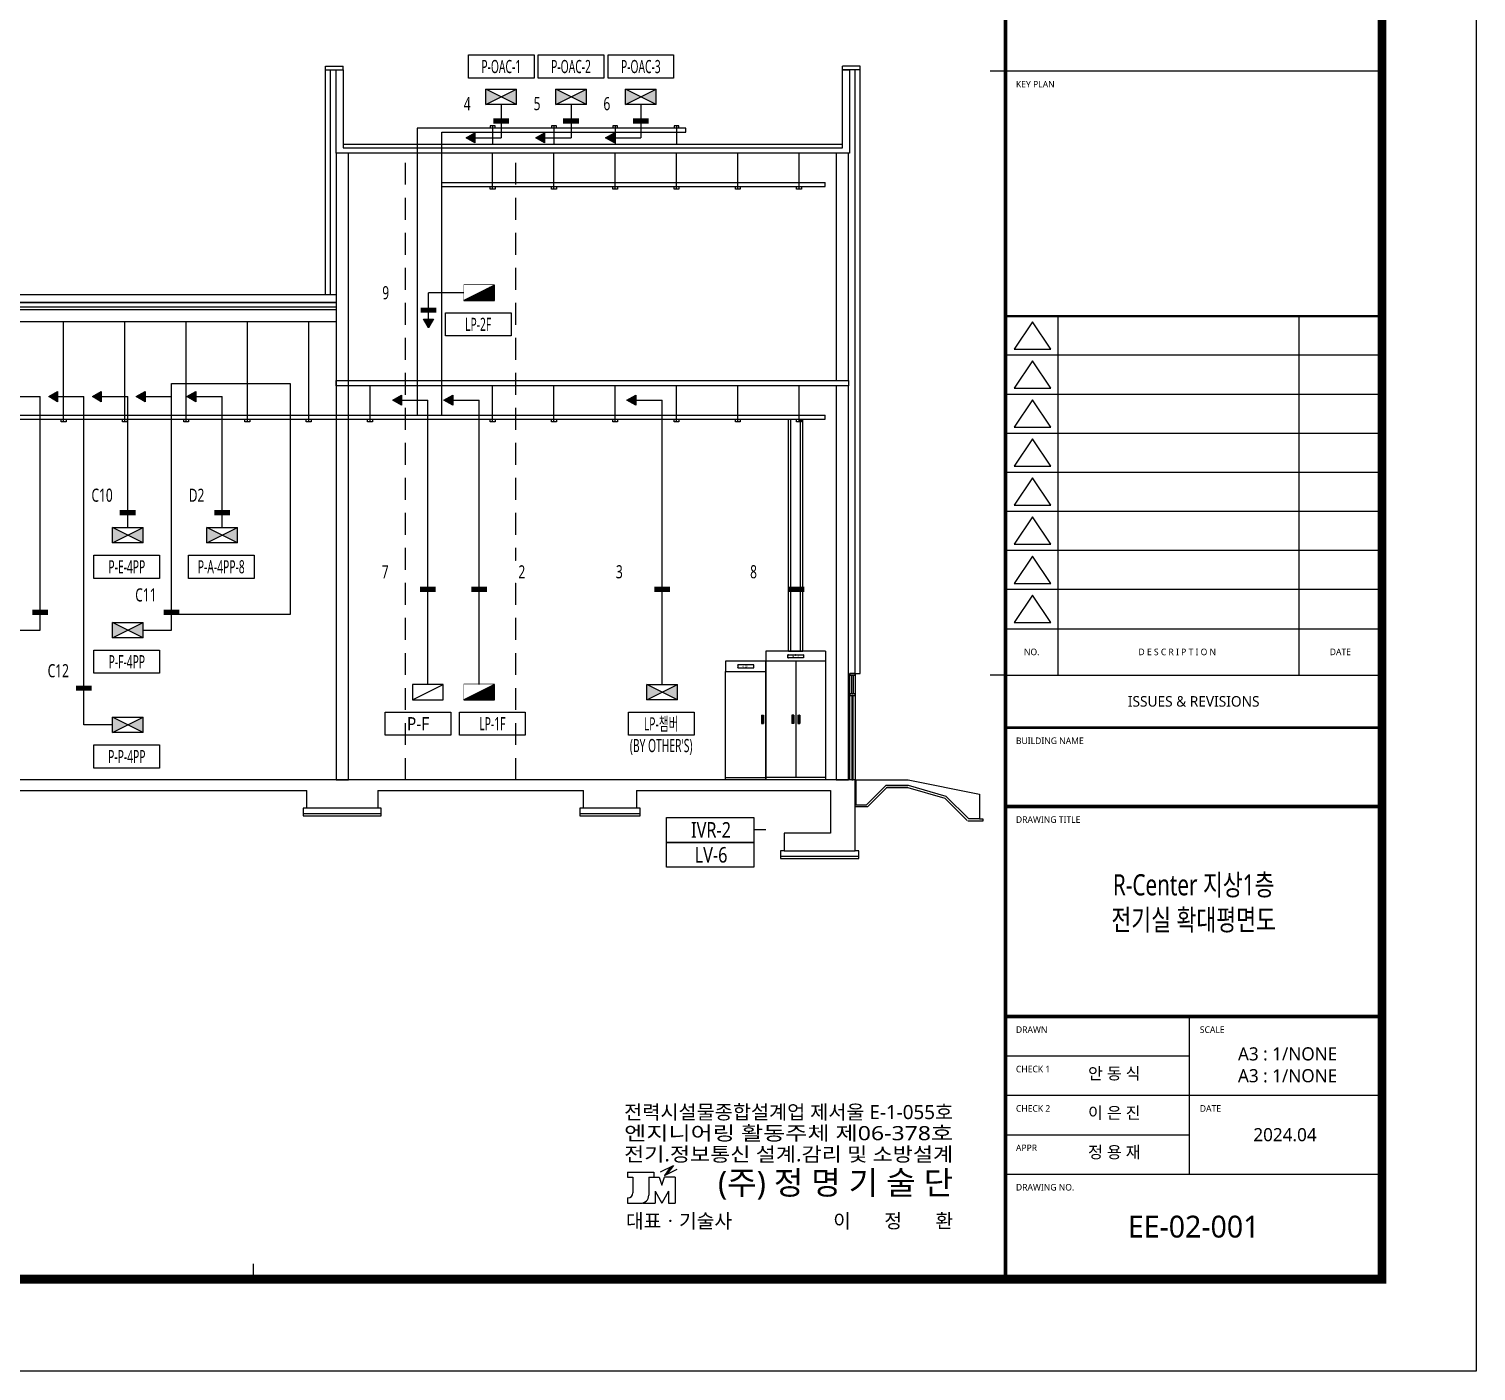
# Model space of a CAD drawing. Header units: millimetres. Extents: x 0 to 84100, y 0 to 59400.
# Drawn here: x 51047 to 84100, y 0 to 30663 of the extents above; entities that cross this region are included whole.
import ezdxf
from ezdxf.enums import TextEntityAlignment as Align

# ---------------------------------------------------------------- set-up
doc = ezdxf.new("R2010")
doc.units = ezdxf.units.MM
doc.header["$LTSCALE"] = 1000
doc.linetypes.add('CEN', pattern=[62, 60, -1, 0, -1])
doc.linetypes.add('점선1', pattern=[2, 1.25, -0.75])
for name, color, linetype in [('arch', 8, 'Continuous'), ('S', 4, 'Continuous'), ('SYM', 3, 'Continuous'), ('TEXT', 3, 'Continuous'), ('TR', 3, 'Continuous'), ('TRAY', 3, 'Continuous'), ('XR-SHEET(통신)$0$WD-E$0$WD', 6, 'Continuous'), ('XR-SHEET-SHT', 5, 'Continuous'), ('XR-SHEET-TEXT', 3, 'Continuous'), ('XREF', 7, 'CEN')]:
    doc.layers.add(name, color=color, linetype=linetype)
doc.layers.add('XR-SHEET-TEMP', color=171, linetype='Continuous', plot=False)
doc.styles.add('2$0$GHS', font='malgun.ttf')
doc.styles.add('GHS', font='malgun.ttf')
doc.styles.add('XR-SHEET$0$XREF-Form$0$맑은고딕', font='malgun.ttf')
doc.styles.add('XR-SHEET(통신)$0$WD-E$0$GHS', font='malgun.ttf')
doc.styles.add('맑은고딕', font='malgun.ttf')
doc.styles.add('맑은고딕B', font='malgunbd.ttf')

# ---------------------------------------------------------------- blocks, each defined once
blk = doc.blocks.new('A$C73120EFD')
at = {"layer": 'XR-SHEET(통신)$0$WD-E$0$WD', "color": 4}
for p, q in [((-27546, 7102), (-27546, 6933)), ((-27546, 7102), (-26702, 7102)), ((-27546, 6933), (-27377, 6933)), ((-27377, 6933), (-27377, 6434)), ((-26871, 6933), (-26871, 6358)), ((-26871, 6933), (-26534, 6933)), ((-26702, 7102), (-26702, 6933)), ((-26534, 6933), (-26449, 6680)), ((-26494, 7105), (-26082, 7309)), ((-26449, 6680), (-26365, 6933)), ((-26165, 7268), (-26370, 6991)), ((-26370, 6991), (-25958, 7194)), ((-26370, 6991), (-26257, 7073)), ((-26027, 6933), (-26365, 6933)), ((-26349, 7019), (-26236, 7101)), ((-26328, 7047), (-26215, 7129)), ((-26314, 7018), (-26278, 7045)), ((-26308, 7075), (-26194, 7157)), ((-26082, 7309), (-26288, 7031)), ((-26287, 7103), (-26173, 7186)), ((-26266, 7131), (-26153, 7214)), ((-26245, 7160), (-26132, 7242)), ((-26224, 7188), (-26111, 7270)), ((-26203, 7216), (-26090, 7298)), ((-26183, 7244), (-26117, 7292)), ((-26027, 6933), (-26027, 6105)), ((-26660, 6490), (-26449, 6105)), ((-26660, 6490), (-26660, 6105)), ((-26238, 6490), (-26449, 6105)), ((-26238, 6490), (-26238, 6105)), ((-27546, 6273), (-27546, 6105)), ((-27546, 6273), (-27538, 6273)), ((-27546, 6105), (-27124, 6105)), ((-27052, 6115), (-27052, 6105)), ((-27052, 6105), (-26660, 6105)), ((-26238, 6105), (-26027, 6105))]:
    blk.add_line(p, q, dxfattribs=at)
for centre, radius in [((-27538, 6434), 160), ((-27124, 6358), 253)]:
    blk.add_arc(centre, radius, 270, 0, dxfattribs=at)
at = {"layer": 'XR-SHEET(통신)$0$WD-E$0$WD', "color": 4, "style": 'XR-SHEET(통신)$0$WD-E$0$GHS'}
for s, width, p, p2 in [('전력시설물종합설계업 제서울 E-1-055호', 0.877197, (-27655, 8791), (-17155, 8791)), ('엔지니어링 활동주체 제06-378호', 1.078185, (-27655, 8118), (-17155, 8118)), ('전기.정보통신 설계.감리 및 소방설계', 0.962199, (-27655, 7445), (-17155, 7445))]:
    blk.add_text(s, height=450, dxfattribs=dict(at, width=width)).set_placement(p, p2, align=Align.FIT)
for s, height, p in [('(주) 정 명 기 술 단', 750, (-17155, 6387)), ('이       정       환', 450, (-17155, 5315))]:
    blk.add_text(s, height=height, dxfattribs=at).set_placement(p, align=Align.RIGHT)
blk.add_text('대표ㆍ기술사 ', height=450, dxfattribs=at).set_placement((-27597, 5315))
blk = doc.blocks.new('XR-SHEET$0$XREF-Form$0$xr-form$0$TITLE')
at = {"layer": 'XR-SHEET-TEXT', "color": 4, "style": '맑은고딕B'}
for tag, height, p in [('TITLE1', 6, (776, 116.69)), ('TITLE4', 6, (776, 111.7)), ('TITLE2', 6, (776, 107.09)), ('TITLE5', 6, (776, 102.09)), ('TITLE3', 6, (776, 97.38)), ('A0.00', 7, (775.56, 32.33))]:
    blk.add_attdef(tag, text='', height=height, dxfattribs=at).set_placement(p, align=Align.MIDDLE_CENTER)
at = {"layer": 'XR-SHEET-TEXT', "color": 3, "style": 'XR-SHEET$0$XREF-Form$0$맑은고딕'}
for tag, p in [('NAME-1', (752.37, 76.33)), ('NAME-2', (752.37, 67.33)), ('NAME-3', (752.37, 58.33)), ('NAME-4', (752.37, 49.33))]:
    blk.add_attdef(tag, text='', height=2.7, dxfattribs=at).set_placement(p, align=Align.MIDDLE_LEFT)
for tag, p in [('SCALE-A1', (796.39, 73.17)), ('SCALE-A3', (796.39, 68.31)), ('DATE', (797.36, 53.01))]:
    blk.add_attdef(tag, text='', height=3, dxfattribs=at).set_placement(p, align=Align.MIDDLE)
blk = doc.blocks.new('XR-FORM-EE', base_point=(461, 408))
at = {"layer": 'XR-SHEET-SHT', "color": 5}
for p, q in [((163900, 59400), (146700, 59400)), ((163900, 48198), (146700, 48198)), ((149100, 48198), (149100, 31800)), ((160100, 48198), (160100, 31800)), ((163900, 46413), (146700, 46413)), ((163900, 44628), (146700, 44628)), ((163900, 42844), (146700, 42844)), ((163900, 41059), (146700, 41059)), ((163900, 39274), (146700, 39274)), ((163900, 37489), (146700, 37489)), ((163900, 35705), (146700, 35705)), ((146700, 33920), (163900, 33920)), ((146700, 31800), (163900, 31800)), ((146700, 25800), (163900, 25800)), ((155100, 16200), (155100, 9000)), ((146700, 14400), (155100, 14400)), ((146700, 12600), (163900, 12600)), ((146700, 10800), (155100, 10800)), ((146700, 9000), (163900, 9000))]:
    blk.add_line(p, q, dxfattribs=at)
blk.add_lwpolyline([(0, 118800), (168200, 118800), (168200, 0), (0, 0)], close=True, dxfattribs=at)
at = {"layer": 'XR-SHEET-SHT', "color": 5, "const_width": 400}
blk.add_lwpolyline([(9300, 114600), (163900, 114600), (163900, 4200), (9300, 4200)], close=True, dxfattribs=at)
at = {"layer": 'XR-SHEET-SHT', "color": 5}
for points, const_width in [([(146700, 114600), (146700, 4200)], 160), ([(146700, 48198), (163900, 48198)], 114), ([(146700, 29400), (163900, 29400)], 114), ([(146700, 25800), (163900, 25800)], 160), ([(146700, 25800), (163900, 25800)], 140), ([(146700, 16200), (163900, 16200)], 160)]:
    blk.add_lwpolyline(points, dxfattribs=dict(at, const_width=const_width))
at = {"layer": 'XR-SHEET-SHT', "color": 5, "flags": 128}
for points in [[(147937, 47949), (147097, 46700), (148777, 46700)], [(147937, 46165), (147097, 44915), (148777, 44915)], [(147937, 44380), (147097, 43131), (148777, 43131)], [(147937, 42595), (147097, 41346), (148777, 41346)], [(147937, 40810), (147097, 39561), (148777, 39561)], [(147937, 39026), (147097, 37776), (148777, 37776)], [(147937, 37241), (147097, 35992), (148777, 35992)], [(147937, 35456), (147097, 34207), (148777, 34207)]]:
    blk.add_lwpolyline(points, close=True, dxfattribs=at)
at = {"layer": 'XR-SHEET-TEMP'}
for p, q in [((146700, 59400), (146000, 59400)), ((146700, 31800), (146000, 31800)), ((112350, 4200), (112350, 4900))]:
    blk.add_line(p, q, dxfattribs=at)
at = {"layer": 'S', "xscale": 1.431220871780062, "yscale": 1.431220896772468, "zscale": 1.431220886775505}
blk.add_blockref('A$C73120EFD', (168863, -1070), dxfattribs=at)
at = {"layer": 'XR-SHEET-TEXT', "color": 3}
ref = blk.add_blockref('XR-SHEET$0$XREF-Form$0$xr-form$0$TITLE', (0, -297), dxfattribs=dict(at, xscale=200, yscale=200, zscale=200))
ref.add_attrib('NAME-2', '안 동 식', dxfattribs={"color": 3, "height": 540, "style": '맑은고딕'}).set_placement((150474, 13169), align=Align.BOTTOM_LEFT)
ref.add_attrib('NAME-3', '이 은 진', dxfattribs={"color": 3, "height": 540, "style": '맑은고딕'}).set_placement((150474, 11369), align=Align.BOTTOM_LEFT)
ref.add_attrib('NAME-4', '정 용 재', dxfattribs={"color": 3, "height": 540, "style": '맑은고딕'}).set_placement((150474, 9569), align=Align.BOTTOM_LEFT)
ref.add_attrib('DATE', '2024.04', dxfattribs={"color": 3, "height": 600, "style": '맑은고딕'}).set_placement((159471, 10800), align=Align.MIDDLE)
at = {"layer": 'XR-SHEET-SHT', "color": 7, "style": 'XR-SHEET$0$XREF-Form$0$맑은고딕'}
for s, p in [('KEY PLAN', (147180, 58800)), ('BUILDING NAME', (147180, 28800)), ('DRAWING TITLE', (147180, 25200)), ('DRAWN', (147180, 15600)), ('SCALE', (155580, 15600)), ('CHECK 1', (147180, 13800)), ('CHECK 2', (147180, 12000)), ('DATE', (155580, 12000)), ('APPR', (147180, 10200)), ('DRAWING NO.', (147180, 8400))]:
    blk.add_text(s, height=300, dxfattribs=at).set_placement(p, align=Align.MIDDLE_LEFT)
for s, height, p in [('NO.', 300, (147900, 32860)), ('D E S C R I P T I O N ', 300, (154600, 32860)), ('DATE', 300, (162000, 32860)), ('ISSUES & REVISIONS', 480, (155300, 30600))]:
    blk.add_text(s, height=height, dxfattribs=at).set_placement(p, align=Align.MIDDLE_CENTER)
blk = doc.blocks.new('D1')
at = {"layer": 'SYM'}
for p, q in [((8, 0), (0, 0)), ((0, 0), (0, -4)), ((8, -4), (8, 0)), ((0, -4), (8, -4))]:
    blk.add_line(p, q, dxfattribs=at)
blk.add_wipeout([(0, 0), (8, 0), (8, -4), (0, -4)]).dxf.layer = 'SYM'
h = blk.add_hatch(dxfattribs=at)
h.set_pattern_fill('ANSI31', color=256, scale=2, style=0)
h.set_pattern_definition([(45, (0, 0), (-0.176777, 0.176777), [])])
h.paths.add_polyline_path([(0, -4), (8, 0), (8, -4)])
blk.add_line((8, 0), (0, -4), dxfattribs=at)
blk = doc.blocks.new('A5')
at = {"layer": 'SYM'}
blk.add_lwpolyline([(0, 0), (0.83, 1.44), (-0.83, 1.44)], close=True, dxfattribs=at)
at = {"color": 6}
blk.add_wipeout([(-0.83, 1.44), (0.83, 1.44), (0, 0)], dxfattribs=at).dxf.layer = 'SYM'
at = {"layer": 'SYM'}
h = blk.add_hatch(color=6, dxfattribs=at)
h.dxf.hatch_style = 1
h.paths.add_polyline_path([(-0.83, 1.44), (0, 0), (0.83, 1.44)])
blk = doc.blocks.new('A$C6D190B6E')
at = {"layer": 'SYM'}
h = blk.add_hatch(color=6, dxfattribs=at)
h.paths.add_polyline_path([(0, 0), (3, -1.5), (3, 1.5)])
h.paths.add_polyline_path([(0, 0), (-3, 1.5), (-3, -1.5)])
for p, q in [((-3, 1.5), (3, 1.5)), ((3, -1.5), (-3, 1.5)), ((-3, -1.5), (-3, 1.5)), ((-3, -1.5), (3, 1.5)), ((3, -1.5), (3, 1.5)), ((3, -1.5), (-3, -1.5))]:
    blk.add_line(p, q, dxfattribs=at)
blk = doc.blocks.new('d1-1')
blk.add_wipeout([(0, 0), (8, 0), (8, -4), (0, -4)]).dxf.layer = 'SYM'
at = {"layer": 'SYM'}
for p, q in [((8, 0), (0, -4)), ((8, 0), (0, 0)), ((0, 0), (0, -4)), ((8, -4), (8, 0)), ((0, -4), (8, -4))]:
    blk.add_line(p, q, dxfattribs=at)
blk = doc.blocks.new('8')
at = {"color": 6}
for p, q in [((2198370, 212514), (2198370, 212714)), ((2198370, 212714), (2199170, 212714)), ((2198370, 212714), (2198370, 212514)), ((2199170, 212714), (2199170, 212514)), ((2199170, 212514), (2198370, 212514)), ((2199170, 212514), (2198370, 212514)), ((2198370, 212514), (2198370, 210364)), ((2198370, 210364), (2198370, 212514)), ((2199170, 210364), (2199170, 212514)), ((2198417, 211649), (2198417, 211479)), ((2198417, 211649), (2198418, 211647)), ((2198457, 211649), (2198417, 211649)), ((2198418, 211647), (2198418, 211480)), ((2198455, 211647), (2198418, 211647)), ((2198427, 211627), (2198427, 211480)), ((2198447, 211626), (2198447, 211480)), ((2198457, 211649), (2198455, 211647)), ((2198455, 211647), (2198455, 211480)), ((2198457, 211649), (2198457, 211479)), ((2198418, 211480), (2198417, 211479)), ((2198457, 211479), (2198417, 211479)), ((2198455, 211480), (2198418, 211480)), ((2198447, 211521), (2198427, 211521)), ((2198447, 211520), (2198427, 211520)), ((2198430, 211497), (2198432, 211487)), ((2198444, 211497), (2198430, 211497)), ((2198442, 211487), (2198432, 211487)), ((2198439, 211515), (2198435, 211515)), ((2198435, 211515), (2198435, 211505)), ((2198439, 211505), (2198435, 211505)), ((2198439, 211515), (2198439, 211505)), ((2198444, 211497), (2198442, 211487)), ((2198455, 211480), (2198457, 211479)), ((2199170, 210414), (2198370, 210414)), ((2198370, 210364), (2199170, 210364))]:
    blk.add_line(p, q, dxfattribs=at)
at = {"color": 6, "linetype": 'Continuous'}
for p, q in [((2198613, 212645), (2198928, 212645)), ((2198613, 212582), (2198613, 212645)), ((2198928, 212582), (2198613, 212582)), ((2198618, 212641), (2198623, 212641)), ((2198623, 212636), (2198618, 212636)), ((2198623, 212591), (2198618, 212591)), ((2198618, 212586), (2198623, 212586)), ((2198624, 212645), (2198924, 212645)), ((2198773, 212641), (2198768, 212641)), ((2198768, 212636), (2198773, 212636)), ((2198768, 212591), (2198773, 212591)), ((2198773, 212586), (2198768, 212586)), ((2198923, 212641), (2198918, 212641)), ((2198918, 212636), (2198923, 212636)), ((2198918, 212591), (2198923, 212591)), ((2198923, 212586), (2198918, 212586)), ((2198928, 212645), (2198928, 212582))]:
    blk.add_line(p, q, dxfattribs=at)
at = {"color": 6}
blk.add_circle((2198437, 211510), 7, dxfattribs=at)
at = {"color": 6, "linetype": 'Continuous'}
for centre, start, end in [((2198618, 212639), 90, 270), ((2198618, 212589), 90, 270), ((2198623, 212639), 270, 90), ((2198623, 212589), 270, 90), ((2198768, 212639), 90, 270), ((2198768, 212589), 90, 270), ((2198773, 212639), 270, 90), ((2198773, 212589), 270, 90), ((2198918, 212639), 90, 270), ((2198918, 212589), 90, 270), ((2198923, 212639), 270, 90), ((2198923, 212589), 270, 90)]:
    blk.add_arc(centre, 2.5, start, end, dxfattribs=at)
at = {"color": 6}
for radius, start, end in [(15, 311.8103, 228.2642), (10, 0, 183.0918)]:
    blk.add_arc((2198437, 211626), radius, start, end, dxfattribs=at)
at = {"color": 6, "style": 'GHS'}
blk.add_text('N     P', height=35, dxfattribs=at).set_placement((2198782, 212612), align=Align.MIDDLE)

msp = doc.modelspace()

# ---------------------------------------------------------------- linework, layer by layer
at = {"layer": 'arch'}
for p, q in [((57818, 29810), (58223, 29810)), ((58223, 29729), (58223, 29810)), ((70032, 29810), (69627, 29810)), ((57818, 29729), (58223, 29729)), ((70032, 29729), (69627, 29729)), ((69627, 28026), (58223, 28026)), ((11341, 24593), (58061, 24593)), ((11341, 24414), (58061, 24414)), ((11341, 24313), (58061, 24313)), ((69919, 15937), (70032, 15937)), ((69919, 13505), (11211, 13505)), ((69352, 13262), (69352, 12289)), ((69919, 11884), (69919, 13505)), ((69935, 13505), (69935, 12938)), ((70178, 12938), (70624, 13384)), ((70644, 13335), (70199, 12889)), ((71123, 13335), (70644, 13335)), ((69935, 12938), (70178, 12938)), ((57311, 12735), (59095, 12735)), ((63631, 12735), (65010, 12735)), ((70199, 12889), (69919, 12889)), ((72837, 12565), (72493, 12565)), ((72756, 12613), (72513, 12613)), ((72756, 12613), (72837, 12613)), ((72837, 12613), (72837, 12565)), ((69352, 12289), (68298, 12289)), ((68298, 12289), (68298, 11884)), ((68217, 11762), (70000, 11762)), ((68298, 11884), (69919, 11884))]:
    msp.add_line(p, q, dxfattribs=at)
at = {"layer": 'arch', "color": 9, "linetype": '점선1', "ltscale": 0.4}
for p, q in [((59645, 13505), (59645, 27824)), ((62165, 13505), (62165, 27824))]:
    msp.add_line(p, q, dxfattribs=at)
at = {"layer": 'arch', "const_width": 8.11}
for points in [[(57818, 29648), (57818, 29810), (58223, 29810), (58223, 29648)], [(69627, 29648), (69627, 29810), (70032, 29810), (70032, 29648)]]:
    msp.add_lwpolyline(points, dxfattribs=at)
at = {"layer": 'arch', "flags": 128}
for points in [[(57818, 24593), (57818, 29810)], [(69627, 29729), (69627, 29810)], [(70032, 15937), (70032, 29810)], [(57932, 24593), (57932, 29729)], [(69919, 15937), (69919, 29729)], [(58061, 24414), (11341, 24414), (11341, 24982)]]:
    msp.add_lwpolyline(points, dxfattribs=at)
at = {"layer": 'arch'}
for points in [[(69789, 27824), (58061, 27824), (58061, 29729), (58223, 29729), (58223, 27945), (69627, 27945), (69627, 29729), (69789, 29729)], [(58061, 13505), (58345, 13505), (58345, 27824), (58061, 27824)], [(69485, 22631), (69769, 22631), (69769, 27824), (69485, 27824)], [(58061, 23968), (11645, 23968), (11645, 24252), (58061, 24252)], [(69769, 22509), (58061, 22509), (58061, 22631), (69769, 22631)], [(69485, 13505), (69769, 13505), (69769, 22509), (69485, 22509)], [(69797, 15937), (69919, 15937), (69919, 13505), (69797, 13505)], [(69797, 15897), (69919, 15897), (69919, 15937), (69797, 15937)], [(69840, 15897), (69876, 15897), (69876, 15471), (69840, 15471)], [(69797, 15431), (69919, 15431), (69919, 15471), (69797, 15471)], [(69840, 13505), (69876, 13505), (69876, 15431), (69840, 15431)]]:
    msp.add_lwpolyline(points, close=True, dxfattribs=at)
for points in [[(47195, 13262), (57392, 13262)], [(59014, 13262), (59014, 12857), (57392, 12857), (57392, 13262)], [(59014, 13262), (63712, 13262)], [(64928, 13262), (64928, 12857), (63712, 12857), (63712, 13262)], [(64928, 13262), (69352, 13262)], [(69935, 13505), (70154, 13505)], [(70154, 13505), (71132, 13505), (72756, 13181), (72756, 12613)], [(70624, 13384), (71126, 13384), (71991, 13135), (72513, 12613)], [(70624, 13335), (71123, 13335), (71969, 13088), (72479, 12579)], [(57392, 12857), (57311, 12857), (57311, 12687), (59095, 12687), (59095, 12857), (59014, 12857)], [(63712, 12857), (63631, 12857), (63631, 12687), (65010, 12687), (65010, 12857), (64928, 12857)], [(68298, 11884), (68217, 11884), (68217, 11714), (70000, 11714), (70000, 11884), (69919, 11884)]]:
    msp.add_lwpolyline(points, dxfattribs=at)
at = {"layer": 'S', "ltscale": 0.5}
for p, q in [((61835, 28939), (61835, 28174)), ((63429, 28939), (63429, 28174)), ((65023, 28939), (65023, 28174)), ((50499, 22263), (51303, 22263)), ((51303, 16929), (51303, 22263)), ((53303, 19271), (53303, 22263)), ((54303, 16929), (54303, 22263)), ((55460, 19271), (55460, 22263)), ((65508, 15687), (65508, 22183))]:
    msp.add_line(p, q, dxfattribs=at)
at = {"layer": 'S'}
for p, q in [((50653, 16929), (51303, 16929)), ((53653, 16929), (54303, 16929)), ((52953, 14762), (52303, 14762))]:
    msp.add_line(p, q, dxfattribs=at)
at = {"layer": 'SYM', "color": 6}
for p, q in [((67881, 16446), (67881, 13505)), ((69241, 16446), (67881, 16446)), ((69241, 16215), (67881, 16215)), ((68561, 16215), (68561, 13563)), ((69241, 16446), (69241, 13505)), ((69241, 16446), (69241, 13505)), ((68470, 14987), (68470, 14791)), ((68470, 14987), (68471, 14986)), ((68516, 14987), (68470, 14987)), ((68471, 14986), (68471, 14793)), ((68514, 14986), (68471, 14986)), ((68481, 14962), (68481, 14793)), ((68504, 14961), (68504, 14793)), ((68516, 14987), (68514, 14986)), ((68514, 14986), (68514, 14793)), ((68516, 14987), (68516, 14791)), ((68606, 14987), (68606, 14791)), ((68606, 14987), (68607, 14986)), ((68606, 14987), (68652, 14987)), ((68607, 14986), (68607, 14793)), ((68607, 14986), (68650, 14986)), ((68617, 14961), (68617, 14793)), ((68640, 14962), (68640, 14793)), ((68652, 14987), (68650, 14986)), ((68650, 14986), (68650, 14793)), ((68652, 14987), (68652, 14791)), ((68471, 14793), (68470, 14791)), ((68516, 14791), (68470, 14791)), ((68514, 14793), (68471, 14793)), ((68504, 14840), (68481, 14840)), ((68504, 14838), (68481, 14838)), ((68485, 14812), (68487, 14800)), ((68501, 14812), (68485, 14812)), ((68498, 14800), (68487, 14800)), ((68495, 14832), (68490, 14832)), ((68490, 14832), (68490, 14821)), ((68495, 14821), (68490, 14821)), ((68495, 14832), (68495, 14821)), ((68501, 14812), (68498, 14800)), ((68514, 14793), (68516, 14791)), ((68607, 14793), (68606, 14791)), ((68606, 14791), (68652, 14791)), ((68607, 14793), (68650, 14793)), ((68617, 14840), (68640, 14840)), ((68617, 14838), (68640, 14838)), ((68621, 14812), (68623, 14800)), ((68621, 14812), (68637, 14812)), ((68623, 14800), (68635, 14800)), ((68626, 14832), (68631, 14832)), ((68626, 14832), (68626, 14821)), ((68626, 14821), (68631, 14821)), ((68631, 14832), (68631, 14821)), ((68637, 14812), (68635, 14800)), ((68650, 14793), (68652, 14791)), ((69241, 13563), (67881, 13563)), ((69241, 13505), (67881, 13505)), ((67881, 12364), (67607, 12364))]:
    msp.add_line(p, q, dxfattribs=at)
at = {"layer": 'SYM', "color": 6, "linetype": 'Continuous'}
for p, q in [((68379, 16365), (68742, 16365)), ((68379, 16293), (68379, 16365)), ((68742, 16293), (68379, 16293)), ((68385, 16361), (68391, 16361)), ((68391, 16355), (68385, 16355)), ((68391, 16303), (68385, 16303)), ((68385, 16297), (68391, 16297)), ((68392, 16365), (68738, 16365)), ((68564, 16361), (68558, 16361)), ((68558, 16355), (68564, 16355)), ((68558, 16303), (68564, 16303)), ((68564, 16297), (68558, 16297)), ((68737, 16361), (68731, 16361)), ((68731, 16355), (68737, 16355)), ((68731, 16303), (68737, 16303)), ((68737, 16297), (68731, 16297)), ((68742, 16365), (68742, 16293))]:
    msp.add_line(p, q, dxfattribs=at)
at = {"layer": 'SYM', "color": 6}
for points in [[(61085, 30069), (62585, 30069), (62585, 29539), (61085, 29539)], [(62679, 30069), (64179, 30069), (64179, 29539), (62679, 29539)], [(64274, 30069), (65773, 30069), (65773, 29539), (64274, 29539)], [(60558, 24180), (62058, 24180), (62058, 23651), (60558, 23651)], [(52533, 18640), (54033, 18640), (54033, 18110), (52533, 18110)], [(54690, 18640), (56190, 18640), (56190, 18110), (54690, 18110)], [(52533, 16472), (54033, 16472), (54033, 15942), (52533, 15942)], [(59186, 15055), (60686, 15055), (60686, 14525), (59186, 14525)], [(60883, 15055), (62382, 15055), (62382, 14525), (60883, 14525)], [(64738, 15055), (66238, 15055), (66238, 14525), (64738, 14525)], [(52533, 14305), (54033, 14305), (54033, 13775), (52533, 13775)], [(65613, 12649), (67607, 12649), (67607, 12079), (65613, 12079)], [(65613, 12079), (67607, 12079), (67607, 11509), (65613, 11509)]]:
    msp.add_lwpolyline(points, close=True, dxfattribs=at)
for points in [[(62015, 28557, 120, 120, 0), (61655, 28557, 0, 0, 0), (60770, 28557, 0, 0, 0)], [(63609, 28557, 120, 120, 0), (63249, 28557, 0, 0, 0), (62365, 28557, 0, 0, 0)], [(65203, 28557, 120, 120, 0), (64843, 28557, 0, 0, 0), (63959, 28557, 0, 0, 0)], [(53483, 19613, 120, 120, 0), (53123, 19613, 0, 0, 0), (52430, 19613, 0, 0, 0)], [(55640, 19613, 120, 120, 0), (55280, 19613, 0, 0, 0), (54587, 19613, 0, 0, 0)], [(60340, 17862, 120, 120, 0), (59980, 17862, 0, 0, 0), (58896, 17862, 0, 0, 0)], [(61148, 17862, 120, 120, 0), (61508, 17862, 0, 0, 0), (62593, 17862, 0, 0, 0)], [(65688, 17862, 120, 120, 0), (65328, 17862, 0, 0, 0), (64244, 17862, 0, 0, 0)], [(68754, 17862, 120, 120, 0), (68394, 17862, 0, 0, 0), (67310, 17862, 0, 0, 0)], [(51483, 17334, 120, 120, 0), (51123, 17334, 0, 0, 0), (50430, 17334, 0, 0, 0)], [(54483, 17334, 120, 120, 0), (54123, 17334, 0, 0, 0), (53430, 17334, 0, 0, 0)], [(52483, 15602, 120, 120, 0), (52123, 15602, 0, 0, 0), (51430, 15602, 0, 0, 0)], [(67881, 13505, 0, 142, 0), (67881, 13078, 0, 0, 0), (67881, 12364, 0, 0, 0)]]:
    msp.add_lwpolyline(points, format="xyseb", dxfattribs=at)
for centre in [(68493, 14827), (68629, 14827)]:
    msp.add_circle(centre, 8.07, dxfattribs=at)
at = {"layer": 'SYM', "color": 6, "linetype": 'Continuous'}
for centre, start, end in [((68385, 16358), 90, 270), ((68385, 16300), 90, 270), ((68391, 16358), 270, 90), ((68391, 16300), 270, 90), ((68558, 16358), 90, 270), ((68558, 16300), 90, 270), ((68564, 16358), 270, 90), ((68564, 16300), 270, 90), ((68731, 16358), 90, 270), ((68731, 16300), 90, 270), ((68737, 16358), 270, 90), ((68737, 16300), 270, 90)]:
    msp.add_arc(centre, 2.88, start, end, dxfattribs=at)
at = {"layer": 'SYM', "color": 6}
for centre, radius, start, end in [((68493, 14961), 17.3, 311.8103, 228.2642), ((68493, 14961), 11.5, 0, 183.0918), ((68629, 14961), 17.3, 311.7358, 228.1897), ((68629, 14961), 11.5, 356.9082, 180)]:
    msp.add_arc(centre, radius, start, end, dxfattribs=at)
at = {"layer": 'TR'}
for p, q in [((68397, 16446), (68397, 21745)), ((68724, 16446), (68724, 21745)), ((68397, 16446), (68724, 16446))]:
    msp.add_line(p, q, dxfattribs=at)
at = {"layer": 'TR', "color": 6}
for p, q in [((68453, 16446), (68453, 21745)), ((68668, 16446), (68668, 21745))]:
    msp.add_line(p, q, dxfattribs=at)
at = {"layer": 'TRAY', "color": 6}
for p, q in [((66048, 28301), (66048, 28395)), ((69234, 27060), (69234, 27153)), ((69234, 21745), (69234, 21838))]:
    msp.add_line(p, q, dxfattribs=at)
for points in [[(61694, 28395), (61694, 28451), (61582, 28451), (61582, 28395)], [(61638, 28451), (61638, 28031)], [(63094, 28395), (63094, 28451), (62982, 28451), (62982, 28395)], [(63038, 28451), (63038, 28031)], [(64494, 28395), (64494, 28451), (64382, 28451), (64382, 28395)], [(64438, 28451), (64438, 28031)], [(65894, 28395), (65894, 28451), (65782, 28451), (65782, 28395)], [(65838, 28451), (65838, 28031)], [(66048, 28395), (59918, 28395), (59918, 21838)], [(60478, 21838), (60478, 28301), (66048, 28301)], [(61638, 27004), (61638, 27824)], [(63038, 27004), (63038, 27824)], [(64438, 27004), (64438, 27824)], [(65838, 27004), (65838, 27824)], [(67238, 27004), (67238, 27824)], [(68638, 27004), (68638, 27824)], [(60478, 27153), (69234, 27153)], [(60478, 27060), (69234, 27060)], [(61694, 27060), (61694, 27004), (61582, 27004), (61582, 27060)], [(63094, 27060), (63094, 27004), (62982, 27004), (62982, 27060)], [(64494, 27060), (64494, 27004), (64382, 27004), (64382, 27060)], [(65894, 27060), (65894, 27004), (65782, 27004), (65782, 27060)], [(67294, 27060), (67294, 27004), (67182, 27004), (67182, 27060)], [(68694, 27060), (68694, 27004), (68582, 27004), (68582, 27060)], [(51838, 21689), (51838, 23968)], [(53238, 21689), (53238, 23968)], [(54638, 21689), (54638, 23968)], [(56038, 21689), (56038, 23968)], [(57438, 21689), (57438, 23968)], [(58838, 21689), (58838, 22509)], [(61638, 21689), (61638, 22509)], [(63038, 21689), (63038, 22509)], [(64438, 21689), (64438, 22509)], [(65838, 21689), (65838, 22509)], [(67238, 21689), (67238, 22509)], [(68638, 21689), (68638, 22509)], [(19148, 21838), (69234, 21838)], [(19204, 21745), (69234, 21745)], [(51894, 21745), (51894, 21689), (51782, 21689), (51782, 21745)], [(53294, 21745), (53294, 21689), (53182, 21689), (53182, 21745)], [(54694, 21745), (54694, 21689), (54582, 21689), (54582, 21745)], [(56094, 21745), (56094, 21689), (55982, 21689), (55982, 21745)], [(57494, 21745), (57494, 21689), (57382, 21689), (57382, 21745)], [(58894, 21745), (58894, 21689), (58782, 21689), (58782, 21745)], [(61694, 21745), (61694, 21689), (61582, 21689), (61582, 21745)], [(63094, 21745), (63094, 21689), (62982, 21689), (62982, 21745)], [(64494, 21745), (64494, 21689), (64382, 21689), (64382, 21745)], [(65894, 21745), (65894, 21689), (65782, 21689), (65782, 21745)], [(67294, 21745), (67294, 21689), (67182, 21689), (67182, 21745)], [(68694, 21745), (68694, 21689), (68582, 21689), (68582, 21745)]]:
    msp.add_lwpolyline(points, dxfattribs=at)

# ---------------------------------------------------------------- block references
at = {"layer": 'SYM', "xscale": 116.6666658789229, "yscale": 116.6666658789229, "zscale": 116.6666658789229, "rotation": 359.9999999999999}
for p in [(61835, 29114), (63429, 29114), (65023, 29114), (65508, 15512)]:
    msp.add_blockref('A$C6D190B6E', p, dxfattribs=at)
at = {"layer": 'SYM', "xscale": 116.6666658789229, "yscale": 116.6666658789229, "zscale": 116.6666658789229}
for p in [(53303, 19096), (55460, 19096), (53303, 16929), (53303, 14762)]:
    msp.add_blockref('A$C6D190B6E', p, dxfattribs=at)
at = {"layer": 'SYM', "color": 6, "xscale": -1.153184684548773, "yscale": 1.153184684548773, "zscale": 1.153184684548773}
msp.add_blockref('8', (2603008, -229083), dxfattribs=at)
at = {"layer": 'XREF', "xscale": 0.5, "yscale": 0.5, "zscale": 0.5}
msp.add_blockref('XR-FORM-EE', (231, 204), dxfattribs=at)

# ---------------------------------------------------------------- texts
at = {"layer": 'SYM', "style": 'GHS'}
for s, width, p in [('P-OAC-1', 0.6, (61835, 29804)), ('P-OAC-2', 0.6, (63429, 29804)), ('P-OAC-3', 0.6, (65023, 29804)), ('LP-2F', 0.6, (61308, 23916)), ('P-E-4PP', 0.6, (53283, 18375)), ('P-A-4PP-8', 0.6, (55440, 18375)), ('P-F-4PP', 0.6, (53283, 16207)), ('P-F', 0.9, (59936, 14790)), ('LP-1F', 0.6, (61632, 14790)), ('LP-챔버', 0.6, (65488, 14790)), ("(BY OTHER'S)", 0.6, (65488, 14260)), ('P-P-4PP', 0.6, (53283, 14040))]:
    msp.add_text(s, height=300, dxfattribs=dict(at, width=width)).set_placement(p, align=Align.MIDDLE)
at = {"layer": 'SYM', "color": 6, "style": 'GHS'}
msp.add_text('N     P', height=40.4, dxfattribs=at).set_placement((68558, 16327), align=Align.MIDDLE)
at = {"layer": 'SYM', "style": '2$0$GHS', "width": 0.8}
for s, p in [('IVR-2', (66627, 12364)), ('LV-6', (66627, 11794))]:
    msp.add_text(s, height=356, dxfattribs=at).set_placement(p, align=Align.MIDDLE_CENTER)
at = {"layer": 'TEXT', "style": 'GHS', "width": 0.75}
for s, height, p in [('R-Center 지상1층', 482.97, (77650, 11109)), ('전기실 확대평면도', 483, (77650, 10309))]:
    msp.add_text(s, height=height, dxfattribs=at).set_placement(p, align=Align.MIDDLE_CENTER)
at = {"layer": 'TEXT', "style": 'GHS'}
for s, height, p in [('A3 : 1/NONE', 300, (79795, 7247)), ('A3 : 1/NONE', 300, (79795, 6747)), ('EE-02-001', 500, (77650, 3300))]:
    msp.add_text(s, height=height, dxfattribs=at).set_placement(p, align=Align.MIDDLE_CENTER)

# ---------------------------------------------------------------- next in the draw order: block references
at = {"layer": 'S', "ltscale": 2, "xscale": -140, "yscale": 140, "zscale": 140, "rotation": 270}
for p in [(61031, 28174), (62625, 28174), (64219, 28174), (51499, 22263), (52499, 22263), (53499, 22263), (54656, 22263), (59356, 22183), (60524, 22183), (64704, 22183)]:
    msp.add_blockref('A5', p, dxfattribs=at)
at = {"layer": 'S', "ltscale": 2, "xscale": -140, "yscale": 140, "zscale": 140}
msp.add_blockref('A5', (60173, 23833), dxfattribs=at)
at = {"layer": 'SYM', "xscale": 87.5, "yscale": 87.5, "zscale": 87.5}
for p in [(60978, 24812), (60978, 15687)]:
    msp.add_blockref('D1', p, dxfattribs=at)
at = {"layer": 'SYM', "xscale": 87.50000000000017, "yscale": 87.50000000000017, "zscale": 87.50000000000017, "rotation": 180}
msp.add_blockref('d1-1', (60510, 15337), dxfattribs=at)

# ---------------------------------------------------------------- next in the draw order: wipeouts: each hides what was drawn before it
at = {"color": 6}
for points in [[(60770, 28955), (60780, 29027), (60791, 29061), (60806, 29094), (60825, 29124), (60849, 29152), (60875, 29177), (60904, 29198), (60936, 29216), (60969, 29229), (61005, 29238), (61040, 29243), (61077, 29243), (61112, 29238), (61147, 29229), (61181, 29216), (61213, 29198), (61242, 29177), (61268, 29152), (61291, 29124), (61311, 29094), (61326, 29061), (61337, 29027), (61344, 28991), (61346, 28955), (61344, 28919), (61337, 28884), (61326, 28849), (61311, 28816), (61291, 28786), (61268, 28758), (61242, 28733), (61213, 28712), (61181, 28695), (61147, 28681), (61112, 28672), (61077, 28668), (61040, 28668), (61005, 28672), (60969, 28681), (60936, 28695), (60904, 28712), (60875, 28733), (60849, 28758), (60825, 28786), (60806, 28816), (60791, 28849), (60780, 28884), (60773, 28919)], [(62365, 28955), (62374, 29027), (62385, 29061), (62400, 29094), (62420, 29124), (62443, 29152), (62469, 29177), (62498, 29198), (62530, 29216), (62564, 29229), (62599, 29238), (62635, 29243), (62671, 29243), (62707, 29238), (62742, 29229), (62775, 29216), (62807, 29198), (62836, 29177), (62863, 29152), (62886, 29124), (62905, 29094), (62920, 29061), (62932, 29027), (62938, 28991), (62941, 28955), (62938, 28919), (62932, 28884), (62920, 28849), (62905, 28816), (62886, 28786), (62863, 28758), (62836, 28733), (62807, 28712), (62775, 28695), (62742, 28681), (62707, 28672), (62671, 28668), (62635, 28668), (62599, 28672), (62564, 28681), (62530, 28695), (62498, 28712), (62469, 28733), (62443, 28758), (62420, 28786), (62400, 28816), (62385, 28849), (62374, 28884), (62367, 28919)], [(63959, 28955), (63968, 29027), (63979, 29061), (63994, 29094), (64014, 29124), (64037, 29152), (64063, 29177), (64093, 29198), (64124, 29216), (64158, 29229), (64193, 29238), (64229, 29243), (64265, 29243), (64301, 29238), (64336, 29229), (64369, 29216), (64401, 29198), (64430, 29177), (64457, 29152), (64480, 29124), (64499, 29094), (64515, 29061), (64526, 29027), (64533, 28991), (64535, 28955), (64533, 28919), (64526, 28884), (64515, 28849), (64499, 28816), (64480, 28786), (64457, 28758), (64430, 28733), (64401, 28712), (64369, 28695), (64336, 28681), (64301, 28672), (64265, 28668), (64229, 28668), (64193, 28672), (64158, 28681), (64124, 28695), (64093, 28712), (64063, 28733), (64037, 28758), (64014, 28786), (63994, 28816), (63979, 28849), (63968, 28884), (63961, 28919)], [(52430, 20011), (52439, 20083), (52450, 20117), (52466, 20150), (52485, 20180), (52508, 20208), (52535, 20233), (52564, 20254), (52595, 20272), (52629, 20285), (52664, 20294), (52700, 20299), (52736, 20299), (52772, 20294), (52807, 20285), (52841, 20272), (52872, 20254), (52902, 20233), (52928, 20208), (52951, 20180), (52970, 20150), (52986, 20117), (52997, 20083), (53004, 20047), (53006, 20011), (53004, 19975), (52997, 19940), (52986, 19905), (52970, 19872), (52951, 19842), (52928, 19814), (52902, 19789), (52872, 19768), (52841, 19751), (52807, 19737), (52772, 19728), (52736, 19724), (52700, 19724), (52664, 19728), (52629, 19737), (52595, 19751), (52564, 19768), (52535, 19789), (52508, 19814), (52485, 19842), (52466, 19872), (52450, 19905), (52439, 19940), (52432, 19975)], [(54587, 20011), (54596, 20083), (54607, 20117), (54623, 20150), (54642, 20180), (54665, 20208), (54691, 20233), (54721, 20254), (54752, 20272), (54786, 20285), (54821, 20294), (54857, 20299), (54893, 20299), (54929, 20294), (54964, 20285), (54998, 20272), (55029, 20254), (55059, 20233), (55085, 20208), (55108, 20180), (55127, 20150), (55143, 20117), (55154, 20083), (55161, 20047), (55163, 20011), (55161, 19975), (55154, 19940), (55143, 19905), (55127, 19872), (55108, 19842), (55085, 19814), (55059, 19789), (55029, 19768), (54998, 19751), (54964, 19737), (54929, 19728), (54893, 19724), (54857, 19724), (54821, 19728), (54786, 19737), (54752, 19751), (54721, 19768), (54691, 19789), (54665, 19814), (54642, 19842), (54623, 19872), (54607, 19905), (54596, 19940), (54589, 19975)], [(58896, 18261), (58905, 18332), (58916, 18367), (58931, 18400), (58951, 18430), (58974, 18458), (59000, 18483), (59029, 18504), (59061, 18521), (59095, 18535), (59130, 18544), (59165, 18548), (59202, 18548), (59238, 18544), (59273, 18535), (59306, 18521), (59338, 18504), (59367, 18483), (59394, 18458), (59417, 18430), (59436, 18400), (59451, 18367), (59463, 18332), (59469, 18297), (59472, 18261), (59469, 18225), (59463, 18189), (59451, 18155), (59436, 18122), (59417, 18092), (59394, 18064), (59367, 18039), (59338, 18018), (59306, 18000), (59273, 17987), (59238, 17978), (59202, 17973), (59165, 17973), (59130, 17978), (59095, 17987), (59061, 18000), (59029, 18018), (59000, 18039), (58974, 18064), (58951, 18092), (58931, 18122), (58916, 18155), (58905, 18189), (58898, 18225)], [(62017, 18261), (62026, 18332), (62037, 18367), (62052, 18400), (62072, 18430), (62095, 18458), (62121, 18483), (62150, 18504), (62182, 18521), (62216, 18535), (62251, 18544), (62287, 18548), (62323, 18548), (62359, 18544), (62394, 18535), (62427, 18521), (62459, 18504), (62488, 18483), (62515, 18458), (62538, 18430), (62557, 18400), (62572, 18367), (62584, 18332), (62590, 18297), (62593, 18261), (62590, 18225), (62584, 18189), (62572, 18155), (62557, 18122), (62538, 18092), (62515, 18064), (62488, 18039), (62459, 18018), (62427, 18000), (62394, 17987), (62359, 17978), (62323, 17973), (62287, 17973), (62251, 17978), (62216, 17987), (62182, 18000), (62150, 18018), (62121, 18039), (62095, 18064), (62072, 18092), (62052, 18122), (62037, 18155), (62026, 18189), (62019, 18225)], [(64244, 18261), (64253, 18332), (64264, 18367), (64280, 18400), (64299, 18430), (64322, 18458), (64348, 18483), (64378, 18504), (64409, 18521), (64443, 18535), (64478, 18544), (64514, 18548), (64550, 18548), (64586, 18544), (64621, 18535), (64655, 18521), (64686, 18504), (64715, 18483), (64742, 18458), (64765, 18430), (64784, 18400), (64800, 18367), (64811, 18332), (64818, 18297), (64820, 18261), (64818, 18225), (64811, 18189), (64800, 18155), (64784, 18122), (64765, 18092), (64742, 18064), (64715, 18039), (64686, 18018), (64655, 18000), (64621, 17987), (64586, 17978), (64550, 17973), (64514, 17973), (64478, 17978), (64443, 17987), (64409, 18000), (64378, 18018), (64348, 18039), (64322, 18064), (64299, 18092), (64280, 18122), (64264, 18155), (64253, 18189), (64246, 18225)], [(67310, 18261), (67319, 18332), (67330, 18367), (67345, 18400), (67365, 18430), (67388, 18458), (67414, 18483), (67443, 18504), (67475, 18521), (67509, 18535), (67544, 18544), (67580, 18548), (67616, 18548), (67652, 18544), (67687, 18535), (67720, 18521), (67752, 18504), (67781, 18483), (67808, 18458), (67831, 18430), (67850, 18400), (67865, 18367), (67877, 18332), (67883, 18297), (67886, 18261), (67883, 18225), (67877, 18189), (67865, 18155), (67850, 18122), (67831, 18092), (67808, 18064), (67781, 18039), (67752, 18018), (67720, 18000), (67687, 17987), (67652, 17978), (67616, 17973), (67580, 17973), (67544, 17978), (67509, 17987), (67475, 18000), (67443, 18018), (67414, 18039), (67388, 18064), (67365, 18092), (67345, 18122), (67330, 18155), (67319, 18189), (67312, 18225)], [(53430, 17733), (53439, 17804), (53450, 17839), (53466, 17871), (53485, 17902), (53508, 17930), (53535, 17955), (53564, 17976), (53595, 17993), (53629, 18007), (53664, 18016), (53700, 18020), (53736, 18020), (53772, 18016), (53807, 18007), (53841, 17993), (53872, 17976), (53902, 17955), (53928, 17930), (53951, 17902), (53970, 17871), (53986, 17839), (53997, 17804), (54004, 17769), (54006, 17733), (54004, 17697), (53997, 17661), (53986, 17627), (53970, 17594), (53951, 17563), (53928, 17536), (53902, 17511), (53872, 17490), (53841, 17472), (53807, 17459), (53772, 17450), (53736, 17445), (53700, 17445), (53664, 17450), (53629, 17459), (53595, 17472), (53564, 17490), (53535, 17511), (53508, 17536), (53485, 17563), (53466, 17594), (53450, 17627), (53439, 17661), (53432, 17697)], [(51430, 16000), (51439, 16072), (51450, 16106), (51466, 16139), (51485, 16170), (51508, 16197), (51535, 16222), (51564, 16243), (51595, 16261), (51629, 16274), (51664, 16283), (51700, 16288), (51736, 16288), (51772, 16283), (51807, 16274), (51841, 16261), (51872, 16243), (51902, 16222), (51928, 16197), (51951, 16170), (51970, 16139), (51986, 16106), (51997, 16072), (52004, 16036), (52006, 16000), (52004, 15964), (51997, 15929), (51986, 15894), (51970, 15862), (51951, 15831), (51928, 15803), (51902, 15778), (51872, 15757), (51841, 15740), (51807, 15726), (51772, 15717), (51736, 15713), (51700, 15713), (51664, 15717), (51629, 15726), (51595, 15740), (51564, 15757), (51535, 15778), (51508, 15803), (51485, 15831), (51466, 15862), (51450, 15894), (51439, 15929), (51432, 15964)]]:
    msp.add_wipeout(points, dxfattribs=at).dxf.layer = 'SYM'

# ---------------------------------------------------------------- next in the draw order: linework, layer by layer
at = {"layer": 'S', "ltscale": 0.5}
for p, q in [((61031, 28174), (61835, 28174)), ((62625, 28174), (63429, 28174)), ((64219, 28174), (65023, 28174)), ((60978, 24637), (60173, 24637)), ((60173, 23833), (60173, 24637)), ((51499, 22263), (52303, 22263)), ((52303, 14762), (52303, 22263)), ((52499, 22263), (53303, 22263)), ((53499, 22263), (54303, 22263)), ((54656, 22263), (55460, 22263)), ((59356, 22183), (60160, 22183)), ((60160, 15687), (60160, 22183)), ((60524, 22183), (61328, 22183)), ((61328, 15687), (61328, 22183)), ((64704, 22183), (65508, 22183))]:
    msp.add_line(p, q, dxfattribs=at)
at = {"layer": 'S'}
msp.add_lwpolyline([(54301, 22565), (57016, 22565), (57016, 17282), (54301, 17282)], close=True, dxfattribs=at)
at = {"layer": 'SYM', "color": 6}
msp.add_lwpolyline([(60353, 24237, 120, 120, 0), (59993, 24237, 0, 0, 0), (58908, 24237, 0, 0, 0)], format="xyseb", dxfattribs=at)

# ---------------------------------------------------------------- next in the draw order: texts
at = {"layer": 'SYM', "style": 'GHS', "width": 0.7}
for s, p in [('4', (61058, 28955)), ('5', (62653, 28955)), ('6', (64247, 28955)), ('C10', (52718, 20011)), ('D2', (54875, 20011)), ('7', (59184, 18261)), ('2', (62305, 18261)), ('3', (64532, 18261)), ('8', (67598, 18261)), ('C11', (53718, 17733)), ('C12', (51718, 16000))]:
    msp.add_text(s, height=300, dxfattribs=at).set_placement(p, align=Align.MIDDLE)

# ---------------------------------------------------------------- next in the draw order: wipeouts: each hides what was drawn before it
at = {"color": 6}
msp.add_wipeout([(58908, 24636), (58917, 24707), (58928, 24742), (58944, 24775), (58963, 24805), (58986, 24833), (59013, 24858), (59042, 24879), (59074, 24896), (59107, 24910), (59142, 24919), (59178, 24923), (59214, 24923), (59250, 24919), (59285, 24910), (59319, 24896), (59351, 24879), (59380, 24858), (59406, 24833), (59429, 24805), (59449, 24775), (59464, 24742), (59475, 24707), (59482, 24672), (59484, 24636), (59482, 24600), (59475, 24564), (59464, 24530), (59449, 24497), (59429, 24467), (59406, 24439), (59380, 24414), (59351, 24393), (59319, 24375), (59285, 24362), (59250, 24353), (59214, 24348), (59178, 24348), (59142, 24353), (59107, 24362), (59074, 24375), (59042, 24393), (59013, 24414), (58986, 24439), (58963, 24467), (58944, 24497), (58928, 24530), (58917, 24564), (58910, 24600)], dxfattribs=at).dxf.layer = 'SYM'

# ---------------------------------------------------------------- next in the draw order: texts
at = {"layer": 'SYM', "style": 'GHS', "width": 0.7}
msp.add_text('9', height=300, dxfattribs=at).set_placement((59196, 24636), align=Align.MIDDLE)

doc.saveas('drawing.dxf')
